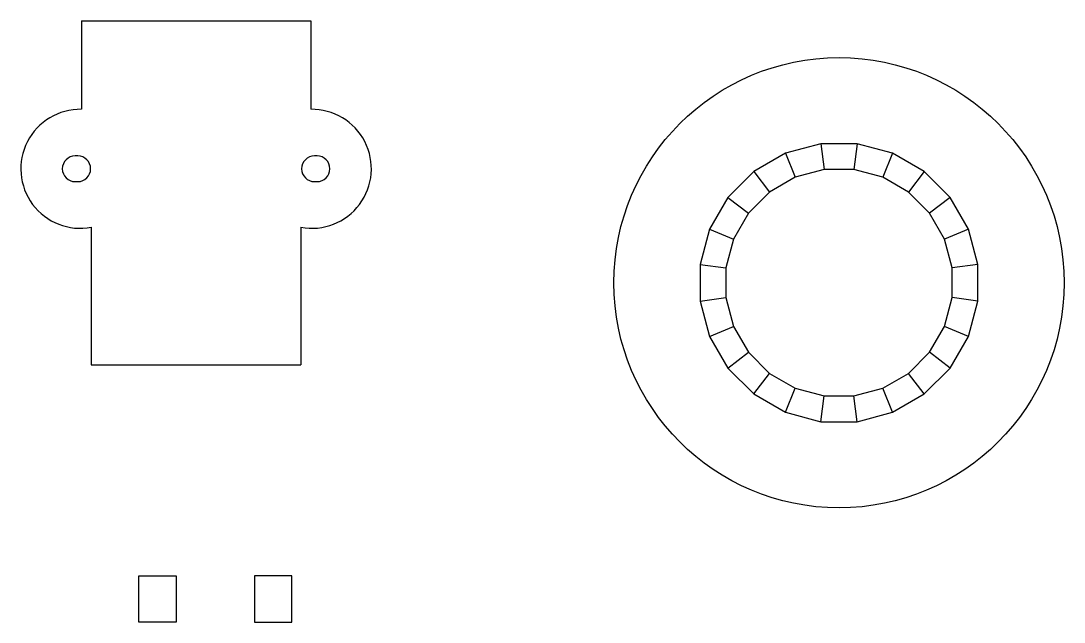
# Model space of a CAD drawing. Header units: inches. Extents: x 16.5 to 97.6, y -10.6 to 36.1.
import ezdxf

# ---------------------------------------------------------------- set-up
doc = ezdxf.new("R2010")
doc.units = ezdxf.units.IN
doc.header["$MEASUREMENT"] = 0

# ---------------------------------------------------------------- blocks, each defined once
blk = doc.blocks.new('*U3')
blk.add_line((-0.614, -0.8), (0.614, 0.8))
blk = doc.blocks.new('*U4')
at = {"color": 0, "linetype": 'ByBlock', "lineweight": -2, "transparency": 16777216}
for p, rotation in [((78.856, 25.539), 224.9999999999999), ((81.437, 25.539), 209.9999999999999), ((76.364, 24.872), 239.9999999999998), ((83.929, 24.872), 194.9999999999999), ((74.129, 23.581), 254.9999999999999), ((86.164, 23.581), 180), ((72.304, 21.757), 269.9999999999999), ((87.988, 21.757), 165), ((71.014, 19.522), 284.9999999999999), ((89.279, 19.522), 150), ((70.346, 17.03), 299.9999999999999), ((89.946, 17.03), 134.9999999999999), ((70.346, 14.449), 314.9999999999998), ((89.946, 14.449), 119.9999999999999), ((71.014, 11.957), 329.9999999999999), ((89.279, 11.957), 105), ((72.304, 9.722), 344.9999999999997), ((87.988, 9.722), 89.99999999999999), ((86.164, 7.897), 75.00000000000001), ((76.364, 6.607), 15), ((83.929, 6.607), 59.99999999999999), ((78.856, 5.939), 30), ((81.437, 5.939), 44.99999999999999)]:
    blk.add_blockref('*U3', p, dxfattribs=dict(at, rotation=rotation))
blk.add_blockref('*U3', (74.129, 7.897), dxfattribs=at)

msp = doc.modelspace()

# ---------------------------------------------------------------- linework, layer by layer
for p, q in [((21.257, 36.096), (39.083, 36.096)), ((21.257, 36.096), (21.257, 29.221)), ((39.083, 36.096), (39.083, 29.221)), ((22.021, 20.054), (22.021, 9.358)), ((38.319, 20.054), (38.319, 9.358)), ((22.021, 9.358), (38.319, 9.358))]:
    msp.add_line(p, q)
for points in [[(81.568, 4.939), (84.315, 5.675), (86.778, 7.097), (88.789, 9.108), (90.21, 11.571), (90.946, 14.318), (90.946, 17.161), (90.21, 19.908), (88.789, 22.371), (86.778, 24.382), (84.315, 25.803), (81.568, 26.539), (78.725, 26.539), (75.978, 25.803), (73.515, 24.382), (71.504, 22.371), (70.082, 19.908), (69.346, 17.161), (69.346, 14.318), (70.082, 11.571), (71.504, 9.108), (73.515, 7.097), (75.978, 5.675), (78.725, 4.939)], [(81.305, 6.939), (83.543, 7.539), (85.55, 8.698), (87.188, 10.336), (88.347, 12.343), (88.946, 14.581), (88.946, 16.898), (88.347, 19.136), (87.188, 21.143), (85.55, 22.781), (83.543, 23.94), (81.305, 24.539), (78.988, 24.539), (76.75, 23.94), (74.743, 22.781), (73.105, 21.143), (71.946, 19.136), (71.346, 16.898), (71.346, 14.581), (71.946, 12.343), (73.105, 10.336), (74.743, 8.698), (76.75, 7.539), (78.988, 6.939)]]:
    msp.add_lwpolyline(points, close=True)
for points in [[(20.77, 25.598, 1), (20.77, 23.598), (20.97, 23.598, 1), (20.97, 25.598)], [(39.37, 25.598, 1), (39.37, 23.598), (39.57, 23.598, 1), (39.57, 25.598)]]:
    msp.add_lwpolyline(points, format="xyb", close=True)
at = {"elevation": 1}
for points in [[(25.72, -7.042), (28.62, -7.042), (28.62, -10.642), (25.72, -10.642)], [(37.62, -7.042), (34.72, -7.042), (34.72, -10.642), (37.62, -10.642)]]:
    msp.add_lwpolyline(points, close=True, dxfattribs=at)
msp.add_circle((80.146, 15.739), 17.5)
for centre, start, end in [((21.17, 24.598), 88.91709, 280.6102), ((39.17, 24.598), 259.3898, 91.08291)]:
    msp.add_arc(centre, 4.624, start, end)

# ---------------------------------------------------------------- block references
msp.add_blockref('*U4', (0, 0))

doc.saveas('drawing.dxf')
